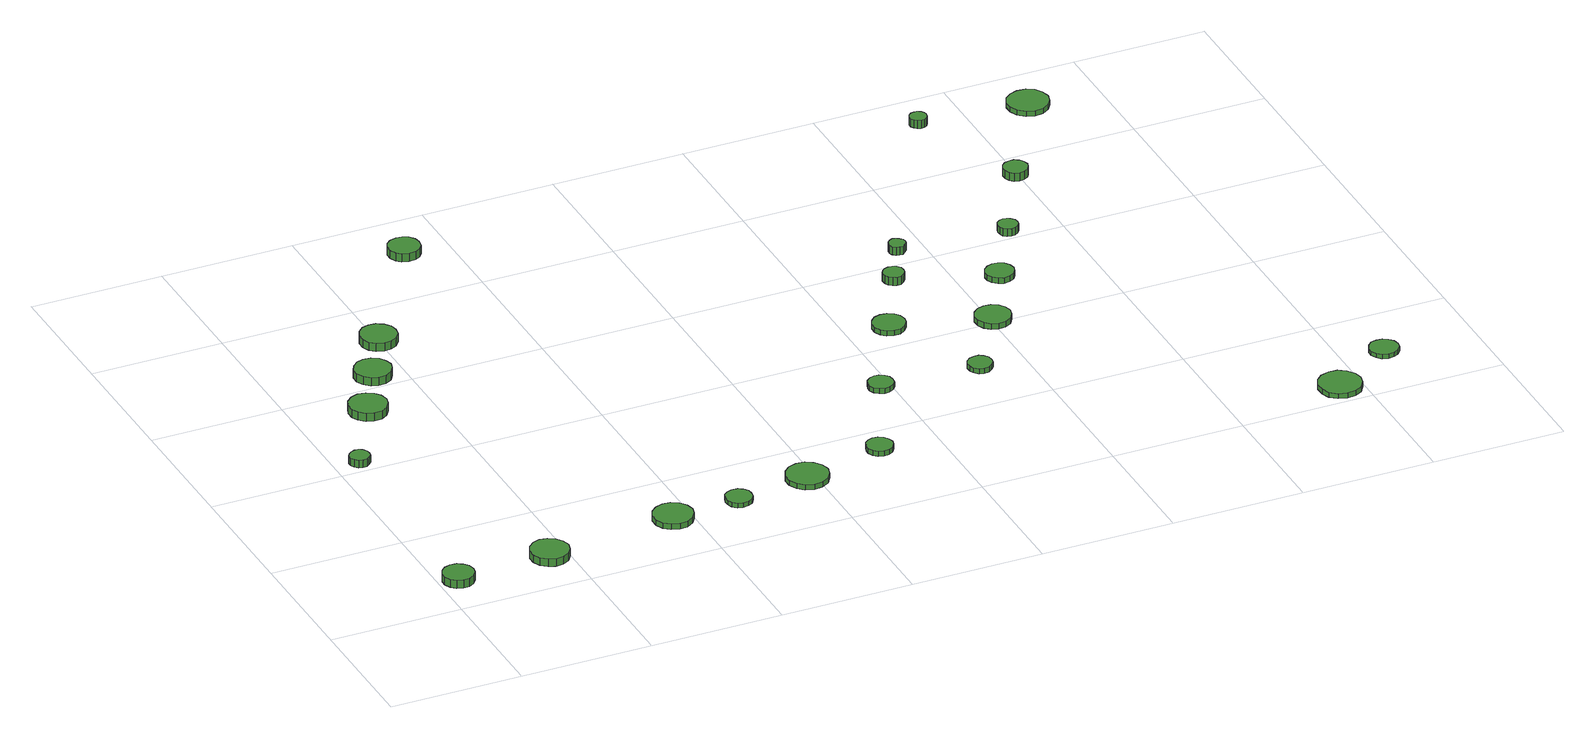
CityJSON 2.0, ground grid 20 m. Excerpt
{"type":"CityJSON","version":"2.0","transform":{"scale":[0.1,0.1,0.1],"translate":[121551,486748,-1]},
"CityObjects":{
"tree1":{"type":"SolitaryVegetationObject","attributes":{"function":"something"},"geometry":[{"type":"MultiSurface","lod":"1","boundaries":[[[0,1,2,3,4,5,6,7,8,9,10,11,12,13,14]],[[15,16,17,18,19,20,21,22,23,24,25,26,27,28,29]],[[0,29,28,1]],[[1,28,27,2]],[[2,27,26,3]],[[3,26,25,4]],[[4,25,24,5]],[[5,24,23,6]],[[6,23,22,7]],[[7,22,21,8]],[[8,21,20,9]],[[9,20,19,10]],[[10,19,18,11]],[[11,18,17,12]],[[12,17,16,13]],[[13,16,15,14]],[[14,15,29,0]]]}]},
"tree2":{"type":"SolitaryVegetationObject","attributes":{"function":"something"},"geometry":[{"type":"MultiSurface","lod":"1","boundaries":[[[30,31,32,33,34,35,36,37,38,39,40,41,42,43,44]],[[45,46,47,48,49,50,51,52,53,54,55,56,57,58,59]],[[30,59,58,31]],[[31,58,57,32]],[[32,57,56,33]],[[33,56,55,34]],[[34,55,54,35]],[[35,54,53,36]],[[36,53,52,37]],[[37,52,51,38]],[[38,51,50,39]],[[39,50,49,40]],[[40,49,48,41]],[[41,48,47,42]],[[42,47,46,43]],[[43,46,45,44]],[[44,45,59,30]]]}]},
"tree3":{"type":"SolitaryVegetationObject","attributes":{"function":"something"},"geometry":[{"type":"MultiSurface","lod":"1","boundaries":[[[60,61,62,63,64,65,66,67,68,69,70,71,72,73,74]],[[75,76,77,78,79,80,81,82,83,84,85,86,87,88,89]],[[60,89,88,61]],[[61,88,87,62]],[[62,87,86,63]],[[63,86,85,64]],[[64,85,84,65]],[[65,84,83,66]],[[66,83,82,67]],[[67,82,81,68]],[[68,81,80,69]],[[69,80,79,70]],[[70,79,78,71]],[[71,78,77,72]],[[72,77,76,73]],[[73,76,75,74]],[[74,75,89,60]]]}]},
"tree4":{"type":"SolitaryVegetationObject","attributes":{"function":"something"},"geometry":[{"type":"MultiSurface","lod":"1","boundaries":[[[90,91,92,93,94,95,96,97,98,99,100,101,102,103,104]],[[105,106,107,108,109,110,111,112,113,114,115,116,117,118,119]],[[90,119,118,91]],[[91,118,117,92]],[[92,117,116,93]],[[93,116,115,94]],[[94,115,114,95]],[[95,114,113,96]],[[96,113,112,97]],[[97,112,111,98]],[[98,111,110,99]],[[99,110,109,100]],[[100,109,108,101]],[[101,108,107,102]],[[102,107,106,103]],[[103,106,105,104]],[[104,105,119,90]]]}]},
"tree5":{"type":"SolitaryVegetationObject","attributes":{"function":"something"},"geometry":[{"type":"MultiSurface","lod":"1","boundaries":[[[120,121,122,123,124,125,126,127,128,129,130,131,132,133,134]],[[135,136,137,138,139,140,141,142,143,144,145,146,147,148,149]],[[120,149,148,121]],[[121,148,147,122]],[[122,147,146,123]],[[123,146,145,124]],[[124,145,144,125]],[[125,144,143,126]],[[126,143,142,127]],[[127,142,141,128]],[[128,141,140,129]],[[129,140,139,130]],[[130,139,138,131]],[[131,138,137,132]],[[132,137,136,133]],[[133,136,135,134]],[[134,135,149,120]]]}]},
"tree6":{"type":"SolitaryVegetationObject","attributes":{"function":"something"},"geometry":[{"type":"MultiSurface","lod":"1","boundaries":[[[150,151,152,153,154,155,156,157,158,159,160,161,162,163,164]],[[165,166,167,168,169,170,171,172,173,174,175,176,177,178,179]],[[150,179,178,151]],[[151,178,177,152]],[[152,177,176,153]],[[153,176,175,154]],[[154,175,174,155]],[[155,174,173,156]],[[156,173,172,157]],[[157,172,171,158]],[[158,171,170,159]],[[159,170,169,160]],[[160,169,168,161]],[[161,168,167,162]],[[162,167,166,163]],[[163,166,165,164]],[[164,165,179,150]]]}]},
"tree7":{"type":"SolitaryVegetationObject","attributes":{"function":"something"},"geometry":[{"type":"MultiSurface","lod":"1","boundaries":[[[180,181,182,183,184,185,186,187,188,189,190,191,192,193,194]],[[195,196,197,198,199,200,201,202,203,204,205,206,207,208,209]],[[180,209,208,181]],[[181,208,207,182]],[[182,207,206,183]],[[183,206,205,184]],[[184,205,204,185]],[[185,204,203,186]],[[186,203,202,187]],[[187,202,201,188]],[[188,201,200,189]],[[189,200,199,190]],[[190,199,198,191]],[[191,198,197,192]],[[192,197,196,193]],[[193,196,195,194]],[[194,195,209,180]]]}]},
"tree8":{"type":"SolitaryVegetationObject","attributes":{"function":"something"},"geometry":[{"type":"MultiSurface","lod":"1","boundaries":[[[210,211,212,213,214,215,216,217,218,219,220,221,222,223,224]],[[225,226,227,228,229,230,231,232,233,234,235,236,237,238,239]],[[210,239,238,211]],[[211,238,237,212]],[[212,237,236,213]],[[213,236,235,214]],[[214,235,234,215]],[[215,234,233,216]],[[216,233,232,217]],[[217,232,231,218]],[[218,231,230,219]],[[219,230,229,220]],[[220,229,228,221]],[[221,228,227,222]],[[222,227,226,223]],[[223,226,225,224]],[[224,225,239,210]]]}]},
"tree9":{"type":"SolitaryVegetationObject","attributes":{"function":"something"},"geometry":[{"type":"MultiSurface","lod":"1","boundaries":[[[240,241,242,243,244,245,246,247,248,249,250,251,252,253,254]],[[255,256,257,258,259,260,261,262,263,264,265,266,267,268,269]],[[240,269,268,241]],[[241,268,267,242]],[[242,267,266,243]],[[243,266,265,244]],[[244,265,264,245]],[[245,264,263,246]],[[246,263,262,247]],[[247,262,261,248]],[[248,261,260,249]],[[249,260,259,250]],[[250,259,258,251]],[[251,258,257,252]],[[252,257,256,253]],[[253,256,255,254]],[[254,255,269,240]]]}]},
"tree10":{"type":"SolitaryVegetationObject","attributes":{"function":"something"},"geometry":[{"type":"MultiSurface","lod":"1","boundaries":[[[270,271,272,273,274,275,276,277,278,279,280,281,282,283,284]],[[285,286,287,288,289,290,291,292,293,294,295,296,297,298,299]],[[270,299,298,271]],[[271,298,297,272]],[[272,297,296,273]],[[273,296,295,274]],[[274,295,294,275]],[[275,294,293,276]],[[276,293,292,277]],[[277,292,291,278]],[[278,291,290,279]],[[279,290,289,280]],[[280,289,288,281]],[[281,288,287,282]],[[282,287,286,283]],[[283,286,285,284]],[[284,285,299,270]]]}]},
"tree11":{"type":"SolitaryVegetationObject","attributes":{"function":"something"},"geometry":[{"type":"MultiSurface","lod":"1","boundaries":[[[300,301,302,303,304,305,306,307,308,309,310,311,312,313,314]],[[315,316,317,318,319,320,321,322,323,324,325,326,327,328,329]],[[300,329,328,301]],[[301,328,327,302]],[[302,327,326,303]],[[303,326,325,304]],[[304,325,324,305]],[[305,324,323,306]],[[306,323,322,307]],[[307,322,321,308]],[[308,321,320,309]],[[309,320,319,310]],[[310,319,318,311]],[[311,318,317,312]],[[312,317,316,313]],[[313,316,315,314]],[[314,315,329,300]]]}]},
"tree12":{"type":"SolitaryVegetationObject","attributes":{"function":"something"},"geometry":[{"type":"MultiSurface","lod":"1","boundaries":[[[330,331,332,333,334,335,336,337,338,339,340,341,342,343,344]],[[345,346,347,348,349,350,351,352,353,354,355,356,357,358,359]],[[330,359,358,331]],[[331,358,357,332]],[[332,357,356,333]],[[333,356,355,334]],[[334,355,354,335]],[[335,354,353,336]],[[336,353,352,337]],[[337,352,351,338]],[[338,351,350,339]],[[339,350,349,340]],[[340,349,348,341]],[[341,348,347,342]],[[342,347,346,343]],[[343,346,345,344]],[[344,345,359,330]]]}]},
"tree13":{"type":"SolitaryVegetationObject","attributes":{"function":"something"},"geometry":[{"type":"MultiSurface","lod":"1","boundaries":[[[360,361,362,363,364,365,366,367,368,369,370,371,372,373,374]],[[375,376,377,378,379,380,381,382,383,384,385,386,387,388,389]],[[360,389,388,361]],[[361,388,387,362]],[[362,387,386,363]],[[363,386,385,364]],[[364,385,384,365]],[[365,384,383,366]],[[366,383,382,367]],[[367,382,381,368]],[[368,381,380,369]],[[369,380,379,370]],[[370,379,378,371]],[[371,378,377,372]],[[372,377,376,373]],[[373,376,375,374]],[[374,375,389,360]]]}]},
"tree14":{"type":"SolitaryVegetationObject","attributes":{"function":"something"},"geometry":[{"type":"MultiSurface","lod":"1","boundaries":[[[390,391,392,393,394,395,396,397,398,399,400,401,402,403,404]],[[405,406,407,408,409,410,411,412,413,414,415,416,417,418,419]],[[390,419,418,391]],[[391,418,417,392]],[[392,417,416,393]],[[393,416,415,394]],[[394,415,414,395]],[[395,414,413,396]],[[396,413,412,397]],[[397,412,411,398]],[[398,411,410,399]],[[399,410,409,400]],[[400,409,408,401]],[[401,408,407,402]],[[402,407,406,403]],[[403,406,405,404]],[[404,405,419,390]]]}]},
"tree15":{"type":"SolitaryVegetationObject","attributes":{"function":"something"},"geometry":[{"type":"MultiSurface","lod":"1","boundaries":[[[420,421,422,423,424,425,426,427,428,429,430,431,432,433,434]],[[435,436,437,438,439,440,441,442,443,444,445,446,447,448,449]],[[420,449,448,421]],[[421,448,447,422]],[[422,447,446,423]],[[423,446,445,424]],[[424,445,444,425]],[[425,444,443,426]],[[426,443,442,427]],[[427,442,441,428]],[[428,441,440,429]],[[429,440,439,430]],[[430,439,438,431]],[[431,438,437,432]],[[432,437,436,433]],[[433,436,435,434]],[[434,435,449,420]]]}]},
"tree16":{"type":"SolitaryVegetationObject","attributes":{"function":"something"},"geometry":[{"type":"MultiSurface","lod":"1","boundaries":[[[450,451,452,453,454,455,456,457,458,459,460,461,462,463,464]],[[465,466,467,468,469,470,471,472,473,474,475,476,477,478,479]],[[450,479,478,451]],[[451,478,477,452]],[[452,477,476,453]],[[453,476,475,454]],[[454,475,474,455]],[[455,474,473,456]],[[456,473,472,457]],[[457,472,471,458]],[[458,471,470,459]],[[459,470,469,460]],[[460,469,468,461]],[[461,468,467,462]],[[462,467,466,463]],[[463,466,465,464]],[[464,465,479,450]]]}]},
"tree17":{"type":"SolitaryVegetationObject","attributes":{"function":"something"},"geometry":[{"type":"MultiSurface","lod":"1","boundaries":[[[480,481,482,483,484,485,486,487,488,489,490,491,492,493,494]],[[495,496,497,498,499,500,501,502,503,504,505,506,507,508,509]],[[480,509,508,481]],[[481,508,507,482]],[[482,507,506,483]],[[483,506,505,484]],[[484,505,504,485]],[[485,504,503,486]],[[486,503,502,487]],[[487,502,501,488]],[[488,501,500,489]],[[489,500,499,490]],[[490,499,498,491]],[[491,498,497,492]],[[492,497,496,493]],[[493,496,495,494]],[[494,495,509,480]]]}]},
"tree18":{"type":"SolitaryVegetationObject","attributes":{"function":"something"},"geometry":[{"type":"MultiSurface","lod":"1","boundaries":[[[510,511,512,513,514,515,516,517,518,519,520,521,522,523,524]],[[525,526,527,528,529,530,531,532,533,534,535,536,537,538,539]],[[510,539,538,511]],[[511,538,537,512]],[[512,537,536,513]],[[513,536,535,514]],[[514,535,534,515]],[[515,534,533,516]],[[516,533,532,517]],[[517,532,531,518]],[[518,531,530,519]],[[519,530,529,520]],[[520,529,528,521]],[[521,528,527,522]],[[522,527,526,523]],[[523,526,525,524]],[[524,525,539,510]]]}]},
"tree19":{"type":"SolitaryVegetationObject","attributes":{"function":"something"},"geometry":[{"type":"MultiSurface","lod":"1","boundaries":[[[540,541,542,543,544,545,546,547,548,549,550,551,552,553,554]],[[555,556,557,558,559,560,561,562,563,564,565,566,567,568,569]],[[540,569,568,541]],[[541,568,567,542]],[[542,567,566,543]],[[543,566,565,544]],[[544,565,564,545]],[[545,564,563,546]],[[546,563,562,547]],[[547,562,561,548]],[[548,561,560,549]],[[549,560,559,550]],[[550,559,558,551]],[[551,558,557,552]],[[552,557,556,553]],[[553,556,555,554]],[[554,555,569,540]]]}]},
"tree20":{"type":"SolitaryVegetationObject","attributes":{"function":"something"},"geometry":[{"type":"MultiSurface","lod":"1","boundaries":[[[570,571,572,573,574,575,576,577,578,579,580,581,582,583,584]],[[585,586,587,588,589,590,591,592,593,594,595,596,597,598,599]],[[570,599,598,571]],[[571,598,597,572]],[[572,597,596,573]],[[573,596,595,574]],[[574,595,594,575]],[[575,594,593,576]],[[576,593,592,577]],[[577,592,591,578]],[[578,591,590,579]],[[579,590,589,580]],[[580,589,588,581]],[[581,588,587,582]],[[582,587,586,583]],[[583,586,585,584]],[[584,585,599,570]]]}]},
"tree21":{"type":"SolitaryVegetationObject","attributes":{"function":"something"},"geometry":[{"type":"MultiSurface","lod":"1","boundaries":[[[600,601,602,603,604,605,606,607,608,609,610,611,612,613,614]],[[615,616,617,618,619,620,621,622,623,624,625,626,627,628,629]],[[600,629,628,601]],[[601,628,627,602]],[[602,627,626,603]],[[603,626,625,604]],[[604,625,624,605]],[[605,624,623,606]],[[606,623,622,607]],[[607,622,621,608]],[[608,621,620,609]],[[609,620,619,610]],[[610,619,618,611]],[[611,618,617,612]],[[612,617,616,613]],[[613,616,615,614]],[[614,615,629,600]]]}]},
"tree22":{"type":"SolitaryVegetationObject","attributes":{"function":"something"},"geometry":[{"type":"MultiSurface","lod":"1","boundaries":[[[630,631,632,633,634,635,636,637,638,639,640,641,642,643,644]],[[645,646,647,648,649,650,651,652,653,654,655,656,657,658,659]],[[630,659,658,631]],[[631,658,657,632]],[[632,657,656,633]],[[633,656,655,634]],[[634,655,654,635]],[[635,654,653,636]],[[636,653,652,637]],[[637,652,651,638]],[[638,651,650,639]],[[639,650,649,640]],[[640,649,648,641]],[[641,648,647,642]],[[642,647,646,643]],[[643,646,645,644]],[[644,645,659,630]]]}]},
"tree23":{"type":"SolitaryVegetationObject","attributes":{"function":"something"},"geometry":[{"type":"MultiSurface","lod":"1","boundaries":[[[660,661,662,663,664,665,666,667,668,669,670,671,672,673,674]],[[675,676,677,678,679,680,681,682,683,684,685,686,687,688,689]],[[660,689,688,661]],[[661,688,687,662]],[[662,687,686,663]],[[663,686,685,664]],[[664,685,684,665]],[[665,684,683,666]],[[666,683,682,667]],[[667,682,681,668]],[[668,681,680,669]],[[669,680,679,670]],[[670,679,678,671]],[[671,678,677,672]],[[672,677,676,673]],[[673,676,675,674]],[[674,675,689,660]]]}]},
"tree24":{"type":"SolitaryVegetationObject","attributes":{"function":"something"},"geometry":[{"type":"MultiSurface","lod":"1","boundaries":[[[690,691,692,693,694,695,696,697,698,699,700,701,702,703,704]],[[705,706,707,708,709,710,711,712,713,714,715,716,717,718,719]],[[690,719,718,691]],[[691,718,717,692]],[[692,717,716,693]],[[693,716,715,694]],[[694,715,714,695]],[[695,714,713,696]],[[696,713,712,697]],[[697,712,711,698]],[[698,711,710,699]],[[699,710,709,700]],[[700,709,708,701]],[[701,708,707,702]],[[702,707,706,703]],[[703,706,705,704]],[[704,705,719,690]]]}]}
},
"vertices":[
[50,67,25],[48,77,25],[42,84,25],[34,89,25],[24,90,25],[15,87,25],[8,81,25],[4,72,25],[4,63,25],[8,54,25],[15,47,25],[24,44,25],[34,45,25],[42,50,25],[48,58,25],[48,58,12],[42,50,12],[34,45,12],[24,44,12],[15,47,12],[8,54,12],[4,63,12],[4,72,12],[8,81,12],[15,87,12],[24,90,12],[34,89,12],[42,84,12],[48,77,12],[50,67,12],
[54,424,19],[53,430,19],[49,436,19],[44,439,19],[38,439,19],[32,437,19],[27,433,19],[24,428,19],[24,421,19],[27,416,19],[32,411,19],[38,409,19],[44,410,19],[49,413,19],[53,418,19],[53,418,7],[49,413,7],[44,410,7],[38,409,7],[32,411,7],[27,416,7],[24,421,7],[24,428,7],[27,433,7],[32,437,7],[38,439,7],[44,439,7],[49,436,7],[53,430,7],[54,424,7],
[202,81,19],[199,93,19],[192,102,19],[182,108,19],[170,110,19],[159,106,19],[150,98,19],[145,87,19],[145,75,19],[150,64,19],[159,56,19],[170,52,19],[182,53,19],[192,59,19],[199,69,19],[199,69,7],[192,59,7],[182,53,7],[170,52,7],[159,56,7],[150,64,7],[145,75,7],[145,87,7],[150,98,7],[159,106,7],[170,110,7],[182,108,7],[192,102,7],[199,93,7],[202,81,7],
[137,546,20],[134,558,20],[127,567,20],[117,573,20],[105,575,20],[94,571,20],[85,563,20],[80,552,20],[80,540,20],[85,530,20],[94,522,20],[105,518,20],[117,519,20],[127,525,20],[134,535,20],[134,535,7],[127,525,7],[117,519,7],[105,518,7],[94,522,7],[85,530,7],[80,540,7],[80,552,7],[85,563,7],[94,571,7],[105,575,7],[117,573,7],[127,567,7],[134,558,7],[137,546,7],
[180,626,23],[177,637,23],[171,646,23],[161,652,23],[149,653,23],[139,650,23],[130,642,23],[125,632,23],[125,620,23],[130,610,23],[139,602,23],[149,599,23],[161,600,23],[171,606,23],[177,615,23],[177,615,10],[171,606,10],[161,600,10],[149,599,10],[139,602,10],[130,610,10],[125,620,10],[125,632,10],[130,642,10],[139,650,10],[149,653,10],[161,652,10],[171,646,10],[177,637,10],[180,626,10],
[402,102,16],[399,114,16],[392,124,16],[381,130,16],[369,131,16],[357,127,16],[348,119,16],[343,108,16],[343,95,16],[348,84,16],[357,76,16],[369,72,16],[381,73,16],[392,80,16],[399,90,16],[399,90,7],[392,80,7],[381,73,7],[369,72,7],[357,76,7],[348,84,7],[343,95,7],[343,108,7],[348,119,7],[357,127,7],[369,131,7],[381,130,7],[392,124,7],[399,114,7],[402,102,7],
[224,705,25],[222,716,25],[215,725,25],[205,731,25],[194,732,25],[183,729,25],[175,721,25],[170,711,25],[170,699,25],[175,689,25],[183,681,25],[194,678,25],[205,679,25],[215,684,25],[222,694,25],[222,694,12],[215,684,12],[205,679,12],[194,678,12],[183,681,12],[175,689,12],[170,699,12],[170,711,12],[175,721,12],[183,729,12],[194,732,12],[205,731,12],[215,725,12],[222,716,12],[224,705,12],
[496,109,14],[495,117,14],[490,124,14],[483,128,14],[474,129,14],[466,126,14],[460,121,14],[457,113,14],[457,105,14],[460,97,14],[466,91,14],[474,89,14],[483,90,14],[490,94,14],[495,101,14],[495,101,7],[490,94,7],[483,90,7],[474,89,7],[466,91,7],[460,97,7],[457,105,7],[457,113,7],[460,121,7],[466,126,7],[474,129,7],[483,128,7],[490,124,7],[495,117,7],[496,109,7],
[355,912,23],[353,922,23],[347,930,23],[339,934,23],[329,935,23],[319,932,23],[312,926,23],[308,917,23],[308,907,23],[312,898,23],[319,892,23],[329,889,23],[339,890,23],[347,894,23],[353,902,23],[353,902,10],[347,894,10],[339,890,10],[329,889,10],[319,892,10],[312,898,10],[308,907,10],[308,917,10],[312,926,10],[319,932,10],[329,935,10],[339,934,10],[347,930,10],[353,922,10],[355,912,10],
[620,124,15],[617,136,15],[609,147,15],[598,154,15],[585,155,15],[572,151,15],[563,142,15],[557,130,15],[557,117,15],[563,105,15],[572,96,15],[585,92,15],[598,94,15],[609,100,15],[617,111,15],[617,111,7],[609,100,7],[598,94,7],[585,92,7],[572,96,7],[563,105,7],[557,117,7],[557,130,7],[563,142,7],[572,151,7],[585,155,7],[598,154,7],[609,147,7],[617,136,7],[620,124,7],
[733,154,15],[731,162,15],[726,169,15],[719,173,15],[711,174,15],[703,171,15],[697,166,15],[694,158,15],[694,150,15],[697,142,15],[703,137,15],[711,134,15],[719,135,15],[726,139,15],[731,146,15],[731,146,7],[726,139,7],[719,135,7],[711,134,7],[703,137,7],[697,142,7],[694,150,7],[694,158,7],[697,166,7],[703,171,7],[711,174,7],[719,173,7],[726,169,7],[731,162,7],[733,154,7],
[804,308,15],[803,316,15],[798,322,15],[791,326,15],[784,327,15],[776,324,15],[770,319,15],[767,312,15],[767,304,15],[770,297,15],[776,292,15],[784,289,15],[791,290,15],[798,294,15],[803,300,15],[803,300,7],[798,294,7],[791,290,7],[784,289,7],[776,292,7],[770,297,7],[767,304,7],[767,312,7],[770,319,7],[776,324,7],[784,327,7],[791,326,7],[798,322,7],[803,316,7],[804,308,7],
[888,451,15],[886,461,15],[880,469,15],[871,474,15],[861,475,15],[851,472,15],[844,465,15],[840,456,15],[840,446,15],[844,437,15],[851,430,15],[861,427,15],[871,428,15],[880,433,15],[886,441,15],[886,441,7],[880,433,7],[871,428,7],[861,427,7],[851,430,7],[844,437,7],[840,446,7],[840,456,7],[844,465,7],[851,472,7],[861,475,7],[871,474,7],[880,469,7],[886,461,7],[888,451,7],
[952,299,15],[951,307,15],[946,313,15],[940,317,15],[932,317,15],[925,315,15],[919,310,15],[916,303,15],[916,295,15],[919,289,15],[925,283,15],[932,281,15],[940,282,15],[946,286,15],[951,292,15],[951,292,7],[946,286,7],[940,282,7],[932,281,7],[925,283,7],[919,289,7],[916,295,7],[916,303,7],[919,310,7],[925,315,7],[932,317,7],[940,317,7],[946,313,7],[951,307,7],[952,299,7],
[939,565,20],[938,572,20],[934,577,20],[928,580,20],[922,581,20],[916,579,20],[911,575,20],[908,569,20],[908,562,20],[911,556,20],[916,552,20],[922,550,20],[928,550,20],[934,554,20],[938,559,20],[938,559,7],[934,554,7],[928,550,7],[922,550,7],[916,552,7],[911,556,7],[908,562,7],[908,569,7],[911,575,7],[916,579,7],[922,581,7],[928,580,7],[934,577,7],[938,572,7],[939,565,7],
[1031,409,16],[1028,420,16],[1022,429,16],[1012,434,16],[1001,435,16],[991,432,16],[983,425,16],[978,414,16],[978,403,16],[983,393,16],[991,386,16],[1001,383,16],[1012,384,16],[1022,389,16],[1028,398,16],[1028,398,7],[1022,389,7],[1012,384,7],[1001,383,7],[991,386,7],[983,393,7],[978,403,7],[978,414,7],[983,425,7],[991,432,7],[1001,435,7],[1012,434,7],[1022,429,7],[1028,420,7],[1031,409,7],
[973,634,21],[972,639,21],[968,643,21],[964,646,21],[959,647,21],[954,645,21],[950,641,21],[948,637,21],[948,631,21],[950,627,21],[954,623,21],[959,622,21],[964,622,21],[968,625,21],[972,629,21],[972,629,8],[968,625,8],[964,622,8],[959,622,8],[954,623,8],[950,627,8],[948,631,8],[948,637,8],[950,641,8],[954,645,8],[959,647,8],[964,646,8],[968,643,8],[972,639,8],[973,634,8],
[1083,512,17],[1081,521,17],[1076,528,17],[1068,532,17],[1059,533,17],[1051,530,17],[1044,524,17],[1041,516,17],[1041,508,17],[1044,500,17],[1051,494,17],[1059,491,17],[1068,492,17],[1076,496,17],[1081,503,17],[1081,503,8],[1076,496,8],[1068,492,8],[1059,491,8],[1051,494,8],[1044,500,8],[1041,508,8],[1041,516,8],[1044,524,8],[1051,530,8],[1059,533,8],[1068,532,8],[1076,528,8],[1081,521,8],[1083,512,8],
[1136,614,23],[1135,620,23],[1131,625,23],[1126,628,23],[1120,629,23],[1114,627,23],[1109,623,23],[1107,617,23],[1107,611,23],[1109,605,23],[1114,601,23],[1120,599,23],[1126,600,23],[1131,603,23],[1135,608,23],[1135,608,11],[1131,603,11],[1126,600,11],[1120,599,11],[1114,601,11],[1109,605,11],[1107,611,11],[1107,617,11],[1109,623,11],[1114,627,11],[1120,629,11],[1126,628,11],[1131,625,11],[1135,620,11],[1136,614,11],
[1398,37,17],[1395,50,17],[1387,61,17],[1376,68,17],[1363,69,17],[1350,65,17],[1340,56,17],[1335,44,17],[1335,30,17],[1340,18,17],[1350,9,17],[1363,5,17],[1376,7,17],[1387,13,17],[1395,24,17],[1395,24,9],[1387,13,9],[1376,7,9],[1363,5,9],[1350,9,9],[1340,18,9],[1335,30,9],[1335,44,9],[1340,56,9],[1350,65,9],[1363,69,9],[1376,68,9],[1387,61,9],[1395,50,9],[1398,37,9],
[1145,938,20],[1144,943,20],[1141,947,20],[1136,950,20],[1131,950,20],[1126,949,20],[1122,945,20],[1120,940,20],[1120,935,20],[1122,930,20],[1126,927,20],[1131,925,20],[1136,926,20],[1141,928,20],[1144,933,20],[1144,933,7],[1141,928,7],[1136,926,7],[1131,925,7],[1126,927,7],[1122,930,7],[1120,935,7],[1120,940,7],[1122,945,7],[1126,949,7],[1131,950,7],[1136,950,7],[1141,947,7],[1144,943,7],[1145,938,7],
[1213,748,25],[1211,756,25],[1207,762,25],[1200,766,25],[1193,766,25],[1185,764,25],[1180,759,25],[1177,752,25],[1177,744,25],[1180,737,25],[1185,732,25],[1193,730,25],[1200,731,25],[1207,735,25],[1211,741,25],[1211,741,12],[1207,735,12],[1200,731,12],[1193,730,12],[1185,732,12],[1180,737,12],[1177,744,12],[1177,752,12],[1180,759,12],[1185,764,12],[1193,766,12],[1200,766,12],[1207,762,12],[1211,756,12],[1213,748,12],
[1485,102,15],[1483,111,15],[1477,118,15],[1470,122,15],[1461,123,15],[1452,121,15],[1446,115,15],[1442,107,15],[1442,98,15],[1446,90,15],[1452,84,15],[1461,81,15],[1470,82,15],[1477,86,15],[1483,93,15],[1483,93,8],[1477,86,8],[1470,82,8],[1461,81,8],[1452,84,8],[1446,90,8],[1442,98,8],[1442,107,8],[1446,115,8],[1452,121,8],[1461,123,8],[1470,122,8],[1477,118,8],[1483,111,8],[1485,102,8],
[1323,919,16],[1320,931,16],[1313,942,16],[1302,948,16],[1289,949,16],[1277,945,16],[1267,937,16],[1262,925,16],[1262,912,16],[1267,901,16],[1277,892,16],[1289,888,16],[1302,890,16],[1313,896,16],[1320,906,16],[1320,906,8],[1313,896,8],[1302,890,8],[1289,888,8],[1277,892,8],[1267,901,8],[1262,912,8],[1262,925,8],[1267,937,8],[1277,945,8],[1289,949,8],[1302,948,8],[1313,942,8],[1320,931,8],[1323,919,8]
]}
